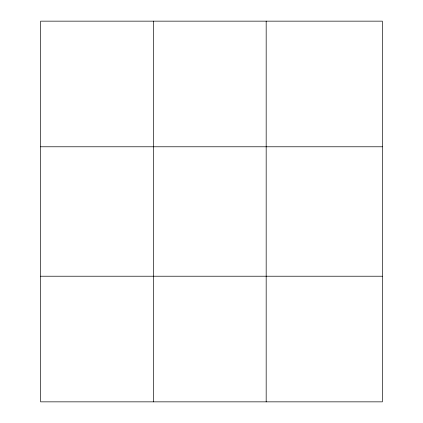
<?xml version="1.0" encoding="UTF-8"?>
<svg xmlns="http://www.w3.org/2000/svg" width="423" height="423" viewBox="0 0 423 423"><rect width="100%" height="100%" fill="white"/><g stroke="black" fill="none" stroke-linecap="round" stroke-linejoin="round"><path stroke-width="0.63" d="M153.406 21.15L153.406 401.85M266.173 21.15L266.173 401.85M382.36 276.219L382.36 401.85L40.64 401.85L40.64 21.15L382.36 21.15L382.36 276.219L40.64 276.219M40.64 146.781L382.36 146.781"/></g></svg>
